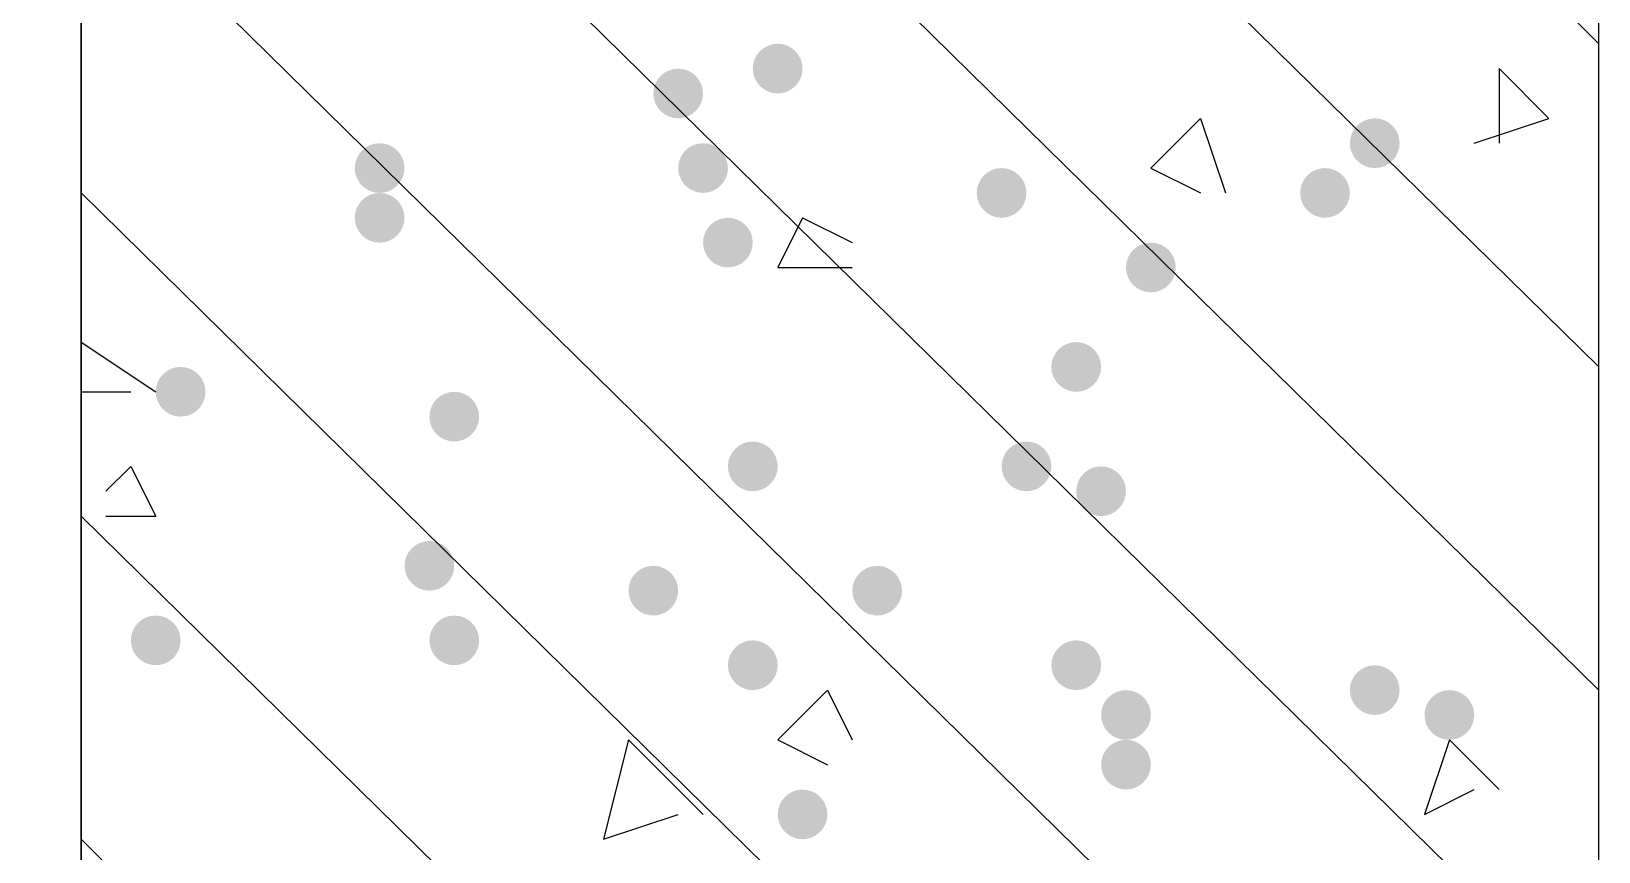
# Model space of a CAD drawing. Header units: inches. Extents: x 11 to 286, y 6 to 196.
# Drawn here: x 184.757 to 187.424, y 70.647 to 72.044 of the extents above; entities that cross this region are included whole.
import ezdxf

# ---------------------------------------------------------------- set-up
doc = ezdxf.new("R2010")
doc.units = ezdxf.units.IN
doc.header["$MEASUREMENT"] = 0
doc.layers.add('PDF_几何图形', color=7, linetype='Continuous')
doc.layers.add('PDF_实体填充', color=7, linetype='Continuous', true_color=0xffffff)

msp = doc.modelspace()

# ---------------------------------------------------------------- hatches: boundary and pattern name
at = {"layer": 'PDF_实体填充', "transparency": 33554559}
h = msp.add_hatch(color=7, dxfattribs=at)
edge = h.paths.add_edge_path(flags=0)
edge.add_spline(control_points=[(186.0691, 71.9808), (186.0691, 71.9575), (186.0501, 71.9384), (186.0268, 71.9384)], knot_values=[0, 0, 0, 0, 1, 1, 1, 1], degree=3, periodic=0)
edge.add_spline(control_points=[(186.0268, 71.9384), (186.0035, 71.9384), (185.9844, 71.9575), (185.9844, 71.9808)], knot_values=[0, 0, 0, 0, 1, 1, 1, 1], degree=3, periodic=0)
edge.add_line((185.9844, 71.9808), (185.9844, 71.9808))
edge.add_spline(control_points=[(185.9844, 71.9808), (185.9844, 72.0041), (186.0035, 72.0231), (186.0268, 72.0231)], knot_values=[0, 0, 0, 0, 1, 1, 1, 1], degree=3, periodic=0)
edge.add_spline(control_points=[(186.0268, 72.0231), (186.0501, 72.0231), (186.0691, 72.0041), (186.0691, 71.9808)], knot_values=[0, 0, 0, 0, 1, 1, 1, 1], degree=3, periodic=0)
edge.add_line((186.0691, 71.9808), (186.0691, 71.9808))
edge.add_line((186.0691, 71.9808), (186.0691, 71.9808))
h = msp.add_hatch(color=7, dxfattribs=at)
edge = h.paths.add_edge_path(flags=0)
edge.add_spline(control_points=[(185.8998, 71.9384), (185.8998, 71.9152), (185.8807, 71.8961), (185.8574, 71.8961)], knot_values=[0, 0, 0, 0, 1, 1, 1, 1], degree=3, periodic=0)
edge.add_spline(control_points=[(185.8574, 71.8961), (185.8342, 71.8961), (185.8151, 71.9152), (185.8151, 71.9384)], knot_values=[0, 0, 0, 0, 1, 1, 1, 1], degree=3, periodic=0)
edge.add_line((185.8151, 71.9384), (185.8151, 71.9384))
edge.add_spline(control_points=[(185.8151, 71.9384), (185.8151, 71.9617), (185.8342, 71.9808), (185.8574, 71.9808)], knot_values=[0, 0, 0, 0, 1, 1, 1, 1], degree=3, periodic=0)
edge.add_spline(control_points=[(185.8574, 71.9808), (185.8807, 71.9808), (185.8998, 71.9617), (185.8998, 71.9384)], knot_values=[0, 0, 0, 0, 1, 1, 1, 1], degree=3, periodic=0)
edge.add_line((185.8998, 71.9384), (185.8998, 71.9384))
edge.add_line((185.8998, 71.9384), (185.8998, 71.9384))
h = msp.add_hatch(color=7, dxfattribs=at)
edge = h.paths.add_edge_path(flags=0)
edge.add_spline(control_points=[(187.0851, 71.8538), (187.0851, 71.8305), (187.0661, 71.8114), (187.0428, 71.8114)], knot_values=[0, 0, 0, 0, 1, 1, 1, 1], degree=3, periodic=0)
edge.add_spline(control_points=[(187.0428, 71.8114), (187.0195, 71.8114), (187.0004, 71.8305), (187.0004, 71.8538)], knot_values=[0, 0, 0, 0, 1, 1, 1, 1], degree=3, periodic=0)
edge.add_line((187.0004, 71.8538), (187.0004, 71.8538))
edge.add_spline(control_points=[(187.0004, 71.8538), (187.0004, 71.8771), (187.0195, 71.8961), (187.0428, 71.8961)], knot_values=[0, 0, 0, 0, 1, 1, 1, 1], degree=3, periodic=0)
edge.add_spline(control_points=[(187.0428, 71.8961), (187.0661, 71.8961), (187.0851, 71.8771), (187.0851, 71.8538)], knot_values=[0, 0, 0, 0, 1, 1, 1, 1], degree=3, periodic=0)
edge.add_line((187.0851, 71.8538), (187.0851, 71.8538))
edge.add_line((187.0851, 71.8538), (187.0851, 71.8538))
h = msp.add_hatch(color=7, dxfattribs=at)
edge = h.paths.add_edge_path(flags=0)
edge.add_spline(control_points=[(185.3918, 71.8114), (185.3918, 71.7882), (185.3727, 71.7691), (185.3494, 71.7691)], knot_values=[0, 0, 0, 0, 1, 1, 1, 1], degree=3, periodic=0)
edge.add_spline(control_points=[(185.3494, 71.7691), (185.3262, 71.7691), (185.3071, 71.7882), (185.3071, 71.8114)], knot_values=[0, 0, 0, 0, 1, 1, 1, 1], degree=3, periodic=0)
edge.add_line((185.3071, 71.8114), (185.3071, 71.8114))
edge.add_spline(control_points=[(185.3071, 71.8114), (185.3071, 71.8347), (185.3262, 71.8538), (185.3494, 71.8538)], knot_values=[0, 0, 0, 0, 1, 1, 1, 1], degree=3, periodic=0)
edge.add_spline(control_points=[(185.3494, 71.8538), (185.3727, 71.8538), (185.3918, 71.8347), (185.3918, 71.8114)], knot_values=[0, 0, 0, 0, 1, 1, 1, 1], degree=3, periodic=0)
edge.add_line((185.3918, 71.8114), (185.3918, 71.8114))
edge.add_line((185.3918, 71.8114), (185.3918, 71.8114))
h = msp.add_hatch(color=7, dxfattribs=at)
edge = h.paths.add_edge_path(flags=0)
edge.add_spline(control_points=[(185.9421, 71.8114), (185.9421, 71.7882), (185.9231, 71.7691), (185.8998, 71.7691)], knot_values=[0, 0, 0, 0, 1, 1, 1, 1], degree=3, periodic=0)
edge.add_spline(control_points=[(185.8998, 71.7691), (185.8765, 71.7691), (185.8574, 71.7882), (185.8574, 71.8114)], knot_values=[0, 0, 0, 0, 1, 1, 1, 1], degree=3, periodic=0)
edge.add_line((185.8574, 71.8114), (185.8574, 71.8114))
edge.add_spline(control_points=[(185.8574, 71.8114), (185.8574, 71.8347), (185.8765, 71.8538), (185.8998, 71.8538)], knot_values=[0, 0, 0, 0, 1, 1, 1, 1], degree=3, periodic=0)
edge.add_spline(control_points=[(185.8998, 71.8538), (185.9231, 71.8538), (185.9421, 71.8347), (185.9421, 71.8114)], knot_values=[0, 0, 0, 0, 1, 1, 1, 1], degree=3, periodic=0)
edge.add_line((185.9421, 71.8114), (185.9421, 71.8114))
edge.add_line((185.9421, 71.8114), (185.9421, 71.8114))
h = msp.add_hatch(color=7, dxfattribs=at)
edge = h.paths.add_edge_path(flags=0)
edge.add_spline(control_points=[(186.4501, 71.7691), (186.4501, 71.7458), (186.4311, 71.7268), (186.4078, 71.7268)], knot_values=[0, 0, 0, 0, 1, 1, 1, 1], degree=3, periodic=0)
edge.add_spline(control_points=[(186.4078, 71.7268), (186.3845, 71.7268), (186.3654, 71.7458), (186.3654, 71.7691)], knot_values=[0, 0, 0, 0, 1, 1, 1, 1], degree=3, periodic=0)
edge.add_line((186.3654, 71.7691), (186.3654, 71.7691))
edge.add_spline(control_points=[(186.3654, 71.7691), (186.3654, 71.7924), (186.3845, 71.8114), (186.4078, 71.8114)], knot_values=[0, 0, 0, 0, 1, 1, 1, 1], degree=3, periodic=0)
edge.add_spline(control_points=[(186.4078, 71.8114), (186.4311, 71.8114), (186.4501, 71.7924), (186.4501, 71.7691)], knot_values=[0, 0, 0, 0, 1, 1, 1, 1], degree=3, periodic=0)
edge.add_line((186.4501, 71.7691), (186.4501, 71.7691))
edge.add_line((186.4501, 71.7691), (186.4501, 71.7691))
h = msp.add_hatch(color=7, dxfattribs=at)
edge = h.paths.add_edge_path(flags=0)
edge.add_spline(control_points=[(187.0004, 71.7691), (187.0004, 71.7458), (186.9814, 71.7268), (186.9581, 71.7268)], knot_values=[0, 0, 0, 0, 1, 1, 1, 1], degree=3, periodic=0)
edge.add_spline(control_points=[(186.9581, 71.7268), (186.9348, 71.7268), (186.9158, 71.7458), (186.9158, 71.7691)], knot_values=[0, 0, 0, 0, 1, 1, 1, 1], degree=3, periodic=0)
edge.add_line((186.9158, 71.7691), (186.9158, 71.7691))
edge.add_spline(control_points=[(186.9158, 71.7691), (186.9158, 71.7924), (186.9348, 71.8114), (186.9581, 71.8114)], knot_values=[0, 0, 0, 0, 1, 1, 1, 1], degree=3, periodic=0)
edge.add_spline(control_points=[(186.9581, 71.8114), (186.9814, 71.8114), (187.0004, 71.7924), (187.0004, 71.7691)], knot_values=[0, 0, 0, 0, 1, 1, 1, 1], degree=3, periodic=0)
edge.add_line((187.0004, 71.7691), (187.0004, 71.7691))
edge.add_line((187.0004, 71.7691), (187.0004, 71.7691))
h = msp.add_hatch(color=7, dxfattribs=at)
edge = h.paths.add_edge_path(flags=0)
edge.add_spline(control_points=[(185.3918, 71.7268), (185.3918, 71.7035), (185.3727, 71.6844), (185.3494, 71.6844)], knot_values=[0, 0, 0, 0, 1, 1, 1, 1], degree=3, periodic=0)
edge.add_spline(control_points=[(185.3494, 71.6844), (185.3262, 71.6844), (185.3071, 71.7035), (185.3071, 71.7268)], knot_values=[0, 0, 0, 0, 1, 1, 1, 1], degree=3, periodic=0)
edge.add_line((185.3071, 71.7268), (185.3071, 71.7268))
edge.add_spline(control_points=[(185.3071, 71.7268), (185.3071, 71.7501), (185.3262, 71.7691), (185.3494, 71.7691)], knot_values=[0, 0, 0, 0, 1, 1, 1, 1], degree=3, periodic=0)
edge.add_spline(control_points=[(185.3494, 71.7691), (185.3727, 71.7691), (185.3918, 71.7501), (185.3918, 71.7268)], knot_values=[0, 0, 0, 0, 1, 1, 1, 1], degree=3, periodic=0)
edge.add_line((185.3918, 71.7268), (185.3918, 71.7268))
edge.add_line((185.3918, 71.7268), (185.3918, 71.7268))
h = msp.add_hatch(color=7, dxfattribs=at)
edge = h.paths.add_edge_path(flags=0)
edge.add_spline(control_points=[(185.9844, 71.6844), (185.9844, 71.6612), (185.9654, 71.6421), (185.9421, 71.6421)], knot_values=[0, 0, 0, 0, 1, 1, 1, 1], degree=3, periodic=0)
edge.add_spline(control_points=[(185.9421, 71.6421), (185.9188, 71.6421), (185.8998, 71.6612), (185.8998, 71.6844)], knot_values=[0, 0, 0, 0, 1, 1, 1, 1], degree=3, periodic=0)
edge.add_line((185.8998, 71.6844), (185.8998, 71.6844))
edge.add_spline(control_points=[(185.8998, 71.6844), (185.8998, 71.7077), (185.9188, 71.7268), (185.9421, 71.7268)], knot_values=[0, 0, 0, 0, 1, 1, 1, 1], degree=3, periodic=0)
edge.add_spline(control_points=[(185.9421, 71.7268), (185.9654, 71.7268), (185.9844, 71.7077), (185.9844, 71.6844)], knot_values=[0, 0, 0, 0, 1, 1, 1, 1], degree=3, periodic=0)
edge.add_line((185.9844, 71.6844), (185.9844, 71.6844))
edge.add_line((185.9844, 71.6844), (185.9844, 71.6844))
h = msp.add_hatch(color=7, dxfattribs=at)
edge = h.paths.add_edge_path(flags=0)
edge.add_spline(control_points=[(186.7041, 71.6421), (186.7041, 71.6188), (186.6851, 71.5998), (186.6618, 71.5998)], knot_values=[0, 0, 0, 0, 1, 1, 1, 1], degree=3, periodic=0)
edge.add_spline(control_points=[(186.6618, 71.5998), (186.6385, 71.5998), (186.6194, 71.6188), (186.6194, 71.6421)], knot_values=[0, 0, 0, 0, 1, 1, 1, 1], degree=3, periodic=0)
edge.add_line((186.6194, 71.6421), (186.6194, 71.6421))
edge.add_spline(control_points=[(186.6194, 71.6421), (186.6194, 71.6654), (186.6385, 71.6844), (186.6618, 71.6844)], knot_values=[0, 0, 0, 0, 1, 1, 1, 1], degree=3, periodic=0)
edge.add_spline(control_points=[(186.6618, 71.6844), (186.6851, 71.6844), (186.7041, 71.6654), (186.7041, 71.6421)], knot_values=[0, 0, 0, 0, 1, 1, 1, 1], degree=3, periodic=0)
edge.add_line((186.7041, 71.6421), (186.7041, 71.6421))
edge.add_line((186.7041, 71.6421), (186.7041, 71.6421))
h = msp.add_hatch(color=7, dxfattribs=at)
edge = h.paths.add_edge_path(flags=0)
edge.add_spline(control_points=[(186.5771, 71.4728), (186.5771, 71.4495), (186.5581, 71.4304), (186.5348, 71.4304)], knot_values=[0, 0, 0, 0, 1, 1, 1, 1], degree=3, periodic=0)
edge.add_spline(control_points=[(186.5348, 71.4304), (186.5115, 71.4304), (186.4924, 71.4495), (186.4924, 71.4728)], knot_values=[0, 0, 0, 0, 1, 1, 1, 1], degree=3, periodic=0)
edge.add_line((186.4924, 71.4728), (186.4924, 71.4728))
edge.add_spline(control_points=[(186.4924, 71.4728), (186.4924, 71.4961), (186.5115, 71.5151), (186.5348, 71.5151)], knot_values=[0, 0, 0, 0, 1, 1, 1, 1], degree=3, periodic=0)
edge.add_spline(control_points=[(186.5348, 71.5151), (186.5581, 71.5151), (186.5771, 71.4961), (186.5771, 71.4728)], knot_values=[0, 0, 0, 0, 1, 1, 1, 1], degree=3, periodic=0)
edge.add_line((186.5771, 71.4728), (186.5771, 71.4728))
edge.add_line((186.5771, 71.4728), (186.5771, 71.4728))
h = msp.add_hatch(color=7, dxfattribs=at)
edge = h.paths.add_edge_path(flags=0)
edge.add_spline(control_points=[(185.0531, 71.4304), (185.0531, 71.4072), (185.0341, 71.3881), (185.0108, 71.3881)], knot_values=[0, 0, 0, 0, 1, 1, 1, 1], degree=3, periodic=0)
edge.add_spline(control_points=[(185.0108, 71.3881), (184.9875, 71.3881), (184.9684, 71.4072), (184.9684, 71.4304)], knot_values=[0, 0, 0, 0, 1, 1, 1, 1], degree=3, periodic=0)
edge.add_line((184.9684, 71.4304), (184.9684, 71.4304))
edge.add_spline(control_points=[(184.9684, 71.4304), (184.9684, 71.4537), (184.9875, 71.4728), (185.0108, 71.4728)], knot_values=[0, 0, 0, 0, 1, 1, 1, 1], degree=3, periodic=0)
edge.add_spline(control_points=[(185.0108, 71.4728), (185.0341, 71.4728), (185.0531, 71.4537), (185.0531, 71.4304)], knot_values=[0, 0, 0, 0, 1, 1, 1, 1], degree=3, periodic=0)
edge.add_line((185.0531, 71.4304), (185.0531, 71.4304))
edge.add_line((185.0531, 71.4304), (185.0531, 71.4304))
h = msp.add_hatch(color=7, dxfattribs=at)
edge = h.paths.add_edge_path(flags=0)
edge.add_spline(control_points=[(185.5188, 71.3881), (185.5188, 71.3648), (185.4997, 71.3458), (185.4764, 71.3458)], knot_values=[0, 0, 0, 0, 1, 1, 1, 1], degree=3, periodic=0)
edge.add_spline(control_points=[(185.4764, 71.3458), (185.4532, 71.3458), (185.4341, 71.3648), (185.4341, 71.3881)], knot_values=[0, 0, 0, 0, 1, 1, 1, 1], degree=3, periodic=0)
edge.add_line((185.4341, 71.3881), (185.4341, 71.3881))
edge.add_spline(control_points=[(185.4341, 71.3881), (185.4341, 71.4114), (185.4532, 71.4304), (185.4764, 71.4304)], knot_values=[0, 0, 0, 0, 1, 1, 1, 1], degree=3, periodic=0)
edge.add_spline(control_points=[(185.4764, 71.4304), (185.4997, 71.4304), (185.5188, 71.4114), (185.5188, 71.3881)], knot_values=[0, 0, 0, 0, 1, 1, 1, 1], degree=3, periodic=0)
edge.add_line((185.5188, 71.3881), (185.5188, 71.3881))
edge.add_line((185.5188, 71.3881), (185.5188, 71.3881))
h = msp.add_hatch(color=7, dxfattribs=at)
edge = h.paths.add_edge_path(flags=0)
edge.add_spline(control_points=[(186.0268, 71.3034), (186.0268, 71.2802), (186.0077, 71.2611), (185.9844, 71.2611)], knot_values=[0, 0, 0, 0, 1, 1, 1, 1], degree=3, periodic=0)
edge.add_spline(control_points=[(185.9844, 71.2611), (185.9612, 71.2611), (185.9421, 71.2802), (185.9421, 71.3034)], knot_values=[0, 0, 0, 0, 1, 1, 1, 1], degree=3, periodic=0)
edge.add_line((185.9421, 71.3034), (185.9421, 71.3034))
edge.add_spline(control_points=[(185.9421, 71.3034), (185.9421, 71.3267), (185.9612, 71.3458), (185.9844, 71.3458)], knot_values=[0, 0, 0, 0, 1, 1, 1, 1], degree=3, periodic=0)
edge.add_spline(control_points=[(185.9844, 71.3458), (186.0077, 71.3458), (186.0268, 71.3267), (186.0268, 71.3034)], knot_values=[0, 0, 0, 0, 1, 1, 1, 1], degree=3, periodic=0)
edge.add_line((186.0268, 71.3034), (186.0268, 71.3034))
edge.add_line((186.0268, 71.3034), (186.0268, 71.3034))
h = msp.add_hatch(color=7, dxfattribs=at)
edge = h.paths.add_edge_path(flags=0)
edge.add_spline(control_points=[(186.4924, 71.3034), (186.4924, 71.2802), (186.4734, 71.2611), (186.4501, 71.2611)], knot_values=[0, 0, 0, 0, 1, 1, 1, 1], degree=3, periodic=0)
edge.add_spline(control_points=[(186.4501, 71.2611), (186.4268, 71.2611), (186.4078, 71.2802), (186.4078, 71.3034)], knot_values=[0, 0, 0, 0, 1, 1, 1, 1], degree=3, periodic=0)
edge.add_line((186.4078, 71.3034), (186.4078, 71.3034))
edge.add_spline(control_points=[(186.4078, 71.3034), (186.4078, 71.3267), (186.4268, 71.3458), (186.4501, 71.3458)], knot_values=[0, 0, 0, 0, 1, 1, 1, 1], degree=3, periodic=0)
edge.add_spline(control_points=[(186.4501, 71.3458), (186.4734, 71.3458), (186.4924, 71.3267), (186.4924, 71.3034)], knot_values=[0, 0, 0, 0, 1, 1, 1, 1], degree=3, periodic=0)
edge.add_line((186.4924, 71.3034), (186.4924, 71.3034))
edge.add_line((186.4924, 71.3034), (186.4924, 71.3034))
h = msp.add_hatch(color=7, dxfattribs=at)
edge = h.paths.add_edge_path(flags=0)
edge.add_spline(control_points=[(186.6194, 71.2611), (186.6194, 71.2378), (186.6004, 71.2188), (186.5771, 71.2188)], knot_values=[0, 0, 0, 0, 1, 1, 1, 1], degree=3, periodic=0)
edge.add_spline(control_points=[(186.5771, 71.2188), (186.5538, 71.2188), (186.5348, 71.2378), (186.5348, 71.2611)], knot_values=[0, 0, 0, 0, 1, 1, 1, 1], degree=3, periodic=0)
edge.add_line((186.5348, 71.2611), (186.5348, 71.2611))
edge.add_spline(control_points=[(186.5348, 71.2611), (186.5348, 71.2844), (186.5538, 71.3034), (186.5771, 71.3034)], knot_values=[0, 0, 0, 0, 1, 1, 1, 1], degree=3, periodic=0)
edge.add_spline(control_points=[(186.5771, 71.3034), (186.6004, 71.3034), (186.6194, 71.2844), (186.6194, 71.2611)], knot_values=[0, 0, 0, 0, 1, 1, 1, 1], degree=3, periodic=0)
edge.add_line((186.6194, 71.2611), (186.6194, 71.2611))
edge.add_line((186.6194, 71.2611), (186.6194, 71.2611))
h = msp.add_hatch(color=7, dxfattribs=at)
edge = h.paths.add_edge_path(flags=0)
edge.add_spline(control_points=[(185.4764, 71.1341), (185.4764, 71.1108), (185.4574, 71.0918), (185.4341, 71.0918)], knot_values=[0, 0, 0, 0, 1, 1, 1, 1], degree=3, periodic=0)
edge.add_spline(control_points=[(185.4341, 71.0918), (185.4108, 71.0918), (185.3918, 71.1108), (185.3918, 71.1341)], knot_values=[0, 0, 0, 0, 1, 1, 1, 1], degree=3, periodic=0)
edge.add_line((185.3918, 71.1341), (185.3918, 71.1341))
edge.add_spline(control_points=[(185.3918, 71.1341), (185.3918, 71.1574), (185.4108, 71.1764), (185.4341, 71.1764)], knot_values=[0, 0, 0, 0, 1, 1, 1, 1], degree=3, periodic=0)
edge.add_spline(control_points=[(185.4341, 71.1764), (185.4574, 71.1764), (185.4764, 71.1574), (185.4764, 71.1341)], knot_values=[0, 0, 0, 0, 1, 1, 1, 1], degree=3, periodic=0)
edge.add_line((185.4764, 71.1341), (185.4764, 71.1341))
edge.add_line((185.4764, 71.1341), (185.4764, 71.1341))
h = msp.add_hatch(color=7, dxfattribs=at)
edge = h.paths.add_edge_path(flags=0)
edge.add_spline(control_points=[(185.8574, 71.0918), (185.8574, 71.0685), (185.8384, 71.0494), (185.8151, 71.0494)], knot_values=[0, 0, 0, 0, 1, 1, 1, 1], degree=3, periodic=0)
edge.add_spline(control_points=[(185.8151, 71.0494), (185.7918, 71.0494), (185.7728, 71.0685), (185.7728, 71.0918)], knot_values=[0, 0, 0, 0, 1, 1, 1, 1], degree=3, periodic=0)
edge.add_line((185.7728, 71.0918), (185.7728, 71.0918))
edge.add_spline(control_points=[(185.7728, 71.0918), (185.7728, 71.1151), (185.7918, 71.1341), (185.8151, 71.1341)], knot_values=[0, 0, 0, 0, 1, 1, 1, 1], degree=3, periodic=0)
edge.add_spline(control_points=[(185.8151, 71.1341), (185.8384, 71.1341), (185.8574, 71.1151), (185.8574, 71.0918)], knot_values=[0, 0, 0, 0, 1, 1, 1, 1], degree=3, periodic=0)
edge.add_line((185.8574, 71.0918), (185.8574, 71.0918))
edge.add_line((185.8574, 71.0918), (185.8574, 71.0918))
h = msp.add_hatch(color=7, dxfattribs=at)
edge = h.paths.add_edge_path(flags=0)
edge.add_spline(control_points=[(186.2384, 71.0918), (186.2384, 71.0685), (186.2194, 71.0494), (186.1961, 71.0494)], knot_values=[0, 0, 0, 0, 1, 1, 1, 1], degree=3, periodic=0)
edge.add_spline(control_points=[(186.1961, 71.0494), (186.1728, 71.0494), (186.1538, 71.0685), (186.1538, 71.0918)], knot_values=[0, 0, 0, 0, 1, 1, 1, 1], degree=3, periodic=0)
edge.add_line((186.1538, 71.0918), (186.1538, 71.0918))
edge.add_spline(control_points=[(186.1538, 71.0918), (186.1538, 71.1151), (186.1728, 71.1341), (186.1961, 71.1341)], knot_values=[0, 0, 0, 0, 1, 1, 1, 1], degree=3, periodic=0)
edge.add_spline(control_points=[(186.1961, 71.1341), (186.2194, 71.1341), (186.2384, 71.1151), (186.2384, 71.0918)], knot_values=[0, 0, 0, 0, 1, 1, 1, 1], degree=3, periodic=0)
edge.add_line((186.2384, 71.0918), (186.2384, 71.0918))
edge.add_line((186.2384, 71.0918), (186.2384, 71.0918))
h = msp.add_hatch(color=7, dxfattribs=at)
edge = h.paths.add_edge_path(flags=0)
edge.add_spline(control_points=[(185.0108, 71.0071), (185.0108, 70.9838), (184.9917, 70.9648), (184.9684, 70.9648)], knot_values=[0, 0, 0, 0, 1, 1, 1, 1], degree=3, periodic=0)
edge.add_spline(control_points=[(184.9684, 70.9648), (184.9452, 70.9648), (184.9261, 70.9838), (184.9261, 71.0071)], knot_values=[0, 0, 0, 0, 1, 1, 1, 1], degree=3, periodic=0)
edge.add_line((184.9261, 71.0071), (184.9261, 71.0071))
edge.add_spline(control_points=[(184.9261, 71.0071), (184.9261, 71.0304), (184.9452, 71.0494), (184.9684, 71.0494)], knot_values=[0, 0, 0, 0, 1, 1, 1, 1], degree=3, periodic=0)
edge.add_spline(control_points=[(184.9684, 71.0494), (184.9917, 71.0494), (185.0108, 71.0304), (185.0108, 71.0071)], knot_values=[0, 0, 0, 0, 1, 1, 1, 1], degree=3, periodic=0)
edge.add_line((185.0108, 71.0071), (185.0108, 71.0071))
edge.add_line((185.0108, 71.0071), (185.0108, 71.0071))
h = msp.add_hatch(color=7, dxfattribs=at)
edge = h.paths.add_edge_path(flags=0)
edge.add_spline(control_points=[(185.5188, 71.0071), (185.5188, 70.9838), (185.4997, 70.9648), (185.4764, 70.9648)], knot_values=[0, 0, 0, 0, 1, 1, 1, 1], degree=3, periodic=0)
edge.add_spline(control_points=[(185.4764, 70.9648), (185.4532, 70.9648), (185.4341, 70.9838), (185.4341, 71.0071)], knot_values=[0, 0, 0, 0, 1, 1, 1, 1], degree=3, periodic=0)
edge.add_line((185.4341, 71.0071), (185.4341, 71.0071))
edge.add_spline(control_points=[(185.4341, 71.0071), (185.4341, 71.0304), (185.4532, 71.0494), (185.4764, 71.0494)], knot_values=[0, 0, 0, 0, 1, 1, 1, 1], degree=3, periodic=0)
edge.add_spline(control_points=[(185.4764, 71.0494), (185.4997, 71.0494), (185.5188, 71.0304), (185.5188, 71.0071)], knot_values=[0, 0, 0, 0, 1, 1, 1, 1], degree=3, periodic=0)
edge.add_line((185.5188, 71.0071), (185.5188, 71.0071))
edge.add_line((185.5188, 71.0071), (185.5188, 71.0071))
h = msp.add_hatch(color=7, dxfattribs=at)
edge = h.paths.add_edge_path(flags=0)
edge.add_spline(control_points=[(186.0268, 70.9648), (186.0268, 70.9415), (186.0077, 70.9224), (185.9844, 70.9224)], knot_values=[0, 0, 0, 0, 1, 1, 1, 1], degree=3, periodic=0)
edge.add_spline(control_points=[(185.9844, 70.9224), (185.9612, 70.9224), (185.9421, 70.9415), (185.9421, 70.9648)], knot_values=[0, 0, 0, 0, 1, 1, 1, 1], degree=3, periodic=0)
edge.add_line((185.9421, 70.9648), (185.9421, 70.9648))
edge.add_spline(control_points=[(185.9421, 70.9648), (185.9421, 70.9881), (185.9612, 71.0071), (185.9844, 71.0071)], knot_values=[0, 0, 0, 0, 1, 1, 1, 1], degree=3, periodic=0)
edge.add_spline(control_points=[(185.9844, 71.0071), (186.0077, 71.0071), (186.0268, 70.9881), (186.0268, 70.9648)], knot_values=[0, 0, 0, 0, 1, 1, 1, 1], degree=3, periodic=0)
edge.add_line((186.0268, 70.9648), (186.0268, 70.9648))
edge.add_line((186.0268, 70.9648), (186.0268, 70.9648))
h = msp.add_hatch(color=7, dxfattribs=at)
edge = h.paths.add_edge_path(flags=0)
edge.add_spline(control_points=[(186.5771, 70.9648), (186.5771, 70.9415), (186.5581, 70.9224), (186.5348, 70.9224)], knot_values=[0, 0, 0, 0, 1, 1, 1, 1], degree=3, periodic=0)
edge.add_spline(control_points=[(186.5348, 70.9224), (186.5115, 70.9224), (186.4924, 70.9415), (186.4924, 70.9648)], knot_values=[0, 0, 0, 0, 1, 1, 1, 1], degree=3, periodic=0)
edge.add_line((186.4924, 70.9648), (186.4924, 70.9648))
edge.add_spline(control_points=[(186.4924, 70.9648), (186.4924, 70.9881), (186.5115, 71.0071), (186.5348, 71.0071)], knot_values=[0, 0, 0, 0, 1, 1, 1, 1], degree=3, periodic=0)
edge.add_spline(control_points=[(186.5348, 71.0071), (186.5581, 71.0071), (186.5771, 70.9881), (186.5771, 70.9648)], knot_values=[0, 0, 0, 0, 1, 1, 1, 1], degree=3, periodic=0)
edge.add_line((186.5771, 70.9648), (186.5771, 70.9648))
edge.add_line((186.5771, 70.9648), (186.5771, 70.9648))
h = msp.add_hatch(color=7, dxfattribs=at)
edge = h.paths.add_edge_path(flags=0)
edge.add_spline(control_points=[(187.0851, 70.9224), (187.0851, 70.8992), (187.0661, 70.8801), (187.0428, 70.8801)], knot_values=[0, 0, 0, 0, 1, 1, 1, 1], degree=3, periodic=0)
edge.add_spline(control_points=[(187.0428, 70.8801), (187.0195, 70.8801), (187.0004, 70.8992), (187.0004, 70.9224)], knot_values=[0, 0, 0, 0, 1, 1, 1, 1], degree=3, periodic=0)
edge.add_line((187.0004, 70.9224), (187.0004, 70.9224))
edge.add_spline(control_points=[(187.0004, 70.9224), (187.0004, 70.9457), (187.0195, 70.9648), (187.0428, 70.9648)], knot_values=[0, 0, 0, 0, 1, 1, 1, 1], degree=3, periodic=0)
edge.add_spline(control_points=[(187.0428, 70.9648), (187.0661, 70.9648), (187.0851, 70.9457), (187.0851, 70.9224)], knot_values=[0, 0, 0, 0, 1, 1, 1, 1], degree=3, periodic=0)
edge.add_line((187.0851, 70.9224), (187.0851, 70.9224))
edge.add_line((187.0851, 70.9224), (187.0851, 70.9224))
h = msp.add_hatch(color=7, dxfattribs=at)
edge = h.paths.add_edge_path(flags=0)
edge.add_spline(control_points=[(186.6618, 70.8801), (186.6618, 70.8568), (186.6427, 70.8378), (186.6194, 70.8378)], knot_values=[0, 0, 0, 0, 1, 1, 1, 1], degree=3, periodic=0)
edge.add_spline(control_points=[(186.6194, 70.8378), (186.5962, 70.8378), (186.5771, 70.8568), (186.5771, 70.8801)], knot_values=[0, 0, 0, 0, 1, 1, 1, 1], degree=3, periodic=0)
edge.add_line((186.5771, 70.8801), (186.5771, 70.8801))
edge.add_spline(control_points=[(186.5771, 70.8801), (186.5771, 70.9034), (186.5962, 70.9224), (186.6194, 70.9224)], knot_values=[0, 0, 0, 0, 1, 1, 1, 1], degree=3, periodic=0)
edge.add_spline(control_points=[(186.6194, 70.9224), (186.6427, 70.9224), (186.6618, 70.9034), (186.6618, 70.8801)], knot_values=[0, 0, 0, 0, 1, 1, 1, 1], degree=3, periodic=0)
edge.add_line((186.6618, 70.8801), (186.6618, 70.8801))
edge.add_line((186.6618, 70.8801), (186.6618, 70.8801))
h = msp.add_hatch(color=7, dxfattribs=at)
edge = h.paths.add_edge_path(flags=0)
edge.add_spline(control_points=[(187.2121, 70.8801), (187.2121, 70.8568), (187.1931, 70.8378), (187.1698, 70.8378)], knot_values=[0, 0, 0, 0, 1, 1, 1, 1], degree=3, periodic=0)
edge.add_spline(control_points=[(187.1698, 70.8378), (187.1465, 70.8378), (187.1274, 70.8568), (187.1274, 70.8801)], knot_values=[0, 0, 0, 0, 1, 1, 1, 1], degree=3, periodic=0)
edge.add_line((187.1274, 70.8801), (187.1274, 70.8801))
edge.add_spline(control_points=[(187.1274, 70.8801), (187.1274, 70.9034), (187.1465, 70.9224), (187.1698, 70.9224)], knot_values=[0, 0, 0, 0, 1, 1, 1, 1], degree=3, periodic=0)
edge.add_spline(control_points=[(187.1698, 70.9224), (187.1931, 70.9224), (187.2121, 70.9034), (187.2121, 70.8801)], knot_values=[0, 0, 0, 0, 1, 1, 1, 1], degree=3, periodic=0)
edge.add_line((187.2121, 70.8801), (187.2121, 70.8801))
edge.add_line((187.2121, 70.8801), (187.2121, 70.8801))
h = msp.add_hatch(color=7, dxfattribs=at)
edge = h.paths.add_edge_path(flags=0)
edge.add_spline(control_points=[(186.6618, 70.7954), (186.6618, 70.7722), (186.6427, 70.7531), (186.6194, 70.7531)], knot_values=[0, 0, 0, 0, 1, 1, 1, 1], degree=3, periodic=0)
edge.add_spline(control_points=[(186.6194, 70.7531), (186.5962, 70.7531), (186.5771, 70.7722), (186.5771, 70.7954)], knot_values=[0, 0, 0, 0, 1, 1, 1, 1], degree=3, periodic=0)
edge.add_line((186.5771, 70.7954), (186.5771, 70.7954))
edge.add_spline(control_points=[(186.5771, 70.7954), (186.5771, 70.8187), (186.5962, 70.8378), (186.6194, 70.8378)], knot_values=[0, 0, 0, 0, 1, 1, 1, 1], degree=3, periodic=0)
edge.add_spline(control_points=[(186.6194, 70.8378), (186.6427, 70.8378), (186.6618, 70.8187), (186.6618, 70.7954)], knot_values=[0, 0, 0, 0, 1, 1, 1, 1], degree=3, periodic=0)
edge.add_line((186.6618, 70.7954), (186.6618, 70.7954))
edge.add_line((186.6618, 70.7954), (186.6618, 70.7954))
h = msp.add_hatch(color=7, dxfattribs=at)
edge = h.paths.add_edge_path(flags=0)
edge.add_spline(control_points=[(186.1114, 70.7108), (186.1114, 70.6875), (186.0924, 70.6684), (186.0691, 70.6684)], knot_values=[0, 0, 0, 0, 1, 1, 1, 1], degree=3, periodic=0)
edge.add_spline(control_points=[(186.0691, 70.6684), (186.0458, 70.6684), (186.0268, 70.6875), (186.0268, 70.7108)], knot_values=[0, 0, 0, 0, 1, 1, 1, 1], degree=3, periodic=0)
edge.add_line((186.0268, 70.7108), (186.0268, 70.7108))
edge.add_spline(control_points=[(186.0268, 70.7108), (186.0268, 70.7341), (186.0458, 70.7531), (186.0691, 70.7531)], knot_values=[0, 0, 0, 0, 1, 1, 1, 1], degree=3, periodic=0)
edge.add_spline(control_points=[(186.0691, 70.7531), (186.0924, 70.7531), (186.1114, 70.7341), (186.1114, 70.7108)], knot_values=[0, 0, 0, 0, 1, 1, 1, 1], degree=3, periodic=0)
edge.add_line((186.1114, 70.7108), (186.1114, 70.7108))
edge.add_line((186.1114, 70.7108), (186.1114, 70.7108))

# ---------------------------------------------------------------- linework, layer by layer
at = {"layer": 'PDF_几何图形'}
for p, q in [((184.8414, 70.5414), (184.8414, 107.3291)), ((187.4238, 68.0014), (187.4238, 107.3291)), ((184.8414, 74.6054), (187.4238, 72.0231)), ((184.8414, 74.0128), (187.4238, 71.4728)), ((184.8414, 73.4624), (187.4238, 70.9224)), ((184.8414, 72.9121), (187.4238, 70.3721)), ((184.8414, 72.3194), (187.4238, 69.7794)), ((187.2544, 71.9808), (187.3391, 71.8961)), ((187.2544, 71.9808), (187.2544, 71.8538)), ((186.7464, 71.8961), (186.6618, 71.8114)), ((186.7464, 71.8961), (186.7888, 71.7691)), ((187.2121, 71.8538), (187.3391, 71.8961)), ((186.6618, 71.8114), (186.7464, 71.7691)), ((184.8414, 71.7691), (187.4238, 69.2291)), ((186.0691, 71.7268), (186.0268, 71.6421)), ((186.0691, 71.7268), (186.1538, 71.6844)), ((186.0268, 71.6421), (186.1538, 71.6421)), ((184.8414, 71.5151), (184.9684, 71.4304)), ((184.8414, 71.4304), (184.9261, 71.4304)), ((184.9261, 71.3034), (184.8838, 71.2611)), ((184.9261, 71.3034), (184.9684, 71.2188)), ((184.8414, 71.2188), (187.4238, 68.6788)), ((184.8838, 71.2188), (184.9684, 71.2188)), ((186.1114, 70.9224), (186.0268, 70.8378)), ((186.1114, 70.9224), (186.1538, 70.8378)), ((185.7728, 70.8378), (185.7304, 70.6684)), ((185.7728, 70.8378), (185.8998, 70.7108)), ((186.0268, 70.8378), (186.1114, 70.7954)), ((187.1698, 70.8378), (187.1274, 70.7108)), ((187.1698, 70.8378), (187.2544, 70.7531)), ((187.1274, 70.7108), (187.2121, 70.7531)), ((185.7304, 70.6684), (185.8574, 70.7108)), ((184.8414, 70.6684), (187.4238, 68.1284))]:
    msp.add_line(p, q, dxfattribs=at)
msp.add_lwpolyline([(184.8414, 76.3834), (184.8414, 70.5414), (182.0898, 70.5414), (182.0898, 76.3834)], close=True, dxfattribs=at)

doc.saveas('drawing.dxf')
